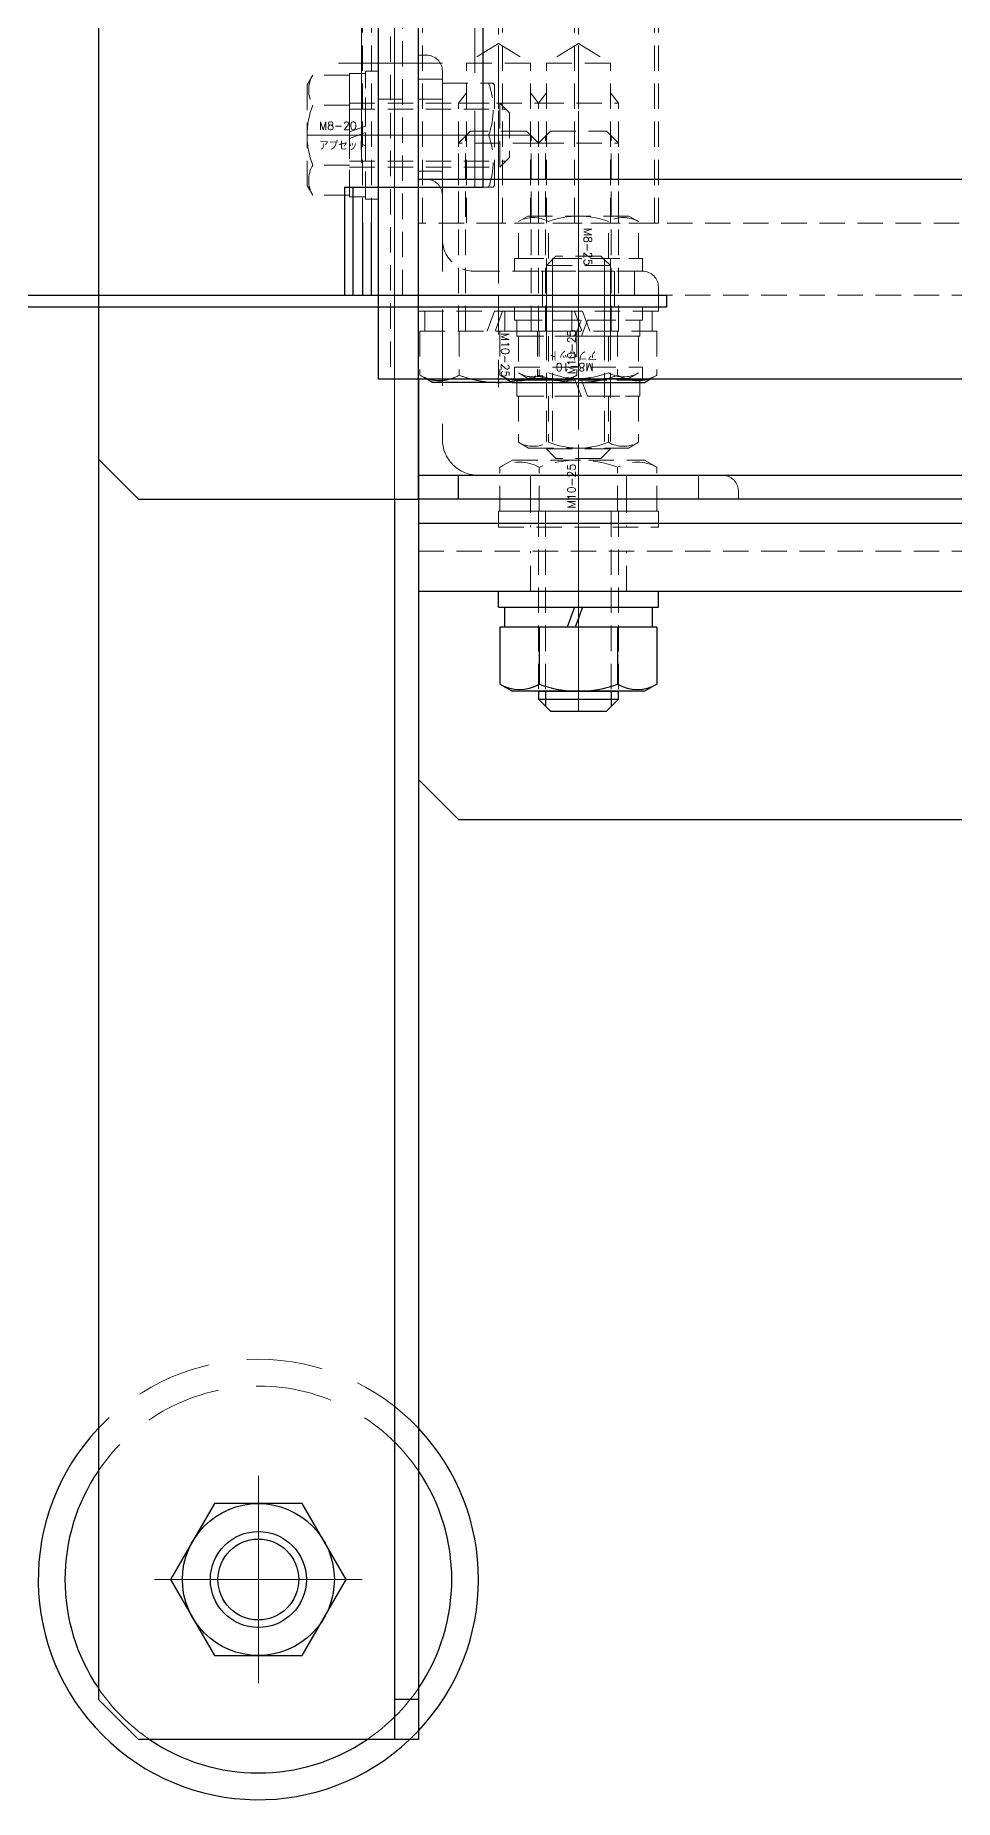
# Model space of a CAD drawing. Header units: millimetres. Extents: x 0 to 51411, y 0 to 16902.
# Drawn here: x 2880.3 to 2995.2, y 8123.3 to 8343.9 of the extents above; entities that cross this region are included whole.
import ezdxf

# ---------------------------------------------------------------- set-up
doc = ezdxf.new("R2010")
doc.units = ezdxf.units.MM
doc.linetypes.add('CENTER2', pattern=[28.575, 19.05, -3.175, 3.175, -3.175])
doc.linetypes.add('HIDDEN2', pattern=[4.7625, 3.175, -1.5875])
for name, color, linetype, lineweight in [('01_外形線', 7, 'Continuous', 25), ('02_細線', 5, 'Continuous', 13), ('03_かくれ線', 6, 'HIDDEN2', 13), ('04_中心線', 1, 'CENTER2', 9)]:
    doc.layers.add(name, color=color, linetype=linetype, lineweight=lineweight)
doc.styles.add('KSS_TXT', font='txt.shx', dxfattribs={"bigfont": 'extfont2.shx'})

# ---------------------------------------------------------------- blocks, each defined once
blk = doc.blocks.new('*U481')
at = {"layer": '04_中心線', "color": 0, "linetype": 'CENTER2', "transparency": 16777216}
for p, q in [((0, 2.4), (0, 12.97)), ((-12.97, 0), (-2.4, 0)), ((2.4, 0), (12.97, 0)), ((0, -12.97), (0, -2.4))]:
    blk.add_line(p, q, dxfattribs=at)
at = {"layer": '04_中心線', "color": 0, "linetype": 'Continuous', "transparency": 16777216}
for p, q in [((-1.2, 0), (1.2, 0)), ((0, -1.2), (0, 1.2))]:
    blk.add_line(p, q, dxfattribs=at)
blk = doc.blocks.new('*U485')
at = {"layer": '04_中心線', "color": 0, "linetype": 'CENTER2', "transparency": 16777216}
for p, q in [((0, 1.2), (0, 9.5)), ((-9.5, 0), (-1.2, 0)), ((1.2, 0), (9.5, 0)), ((0, -9.5), (0, -1.2))]:
    blk.add_line(p, q, dxfattribs=at)
at = {"layer": '04_中心線', "color": 0, "linetype": 'Continuous', "transparency": 16777216}
for p, q in [((-0.6, 0), (0.6, 0)), ((0, -0.6), (0, 0.6))]:
    blk.add_line(p, q, dxfattribs=at)

msp = doc.modelspace()

# ---------------------------------------------------------------- linework, layer by layer
at = {"layer": '01_外形線'}
for p, q in [((2936.245, 8324.866), (2936.245, 8576.866)), ((2918.921, 8324.866), (2936.245, 8324.866)), ((2918.921, 8324.866), (2918.921, 8311.366)), ((2919.982, 8311.366), (2919.982, 8324.866)), ((2921.135, 8320.366), (2921.135, 8311.366)), ((2922.284, 8311.366), (2922.284, 8320.366)), ((2929.889, 8300.466), (2929.196, 8300.866)), ((2939.889, 8300.466), (2929.889, 8300.466)), ((2939.196, 8300.866), (2939.889, 8300.466)), ((2939.889, 8300.466), (2956.389, 8300.466)), ((2956.389, 8300.466), (2957.082, 8300.866)), ((2888.139, 8290.866), (2888.139, 8135.866)), ((2928.139, 8288.866), (3728.139, 8288.866)), ((2933.139, 8285.866), (2933.139, 8288.866)), ((2925.139, 8285.866), (2925.139, 8130.866)), ((2928.139, 8285.866), (2928.139, 8130.866)), ((2928.139, 8282.866), (3728.139, 8282.866)), ((2938.139, 8274.366), (2958.139, 8274.366)), ((2938.139, 8272.366), (2938.139, 8274.366)), ((2958.139, 8272.366), (2958.139, 8274.366)), ((2938.139, 8272.366), (2958.139, 8272.366)), ((2938.939, 8269.866), (2938.939, 8272.366)), ((2947.639, 8272.366), (2946.729, 8269.866)), ((2948.639, 8272.366), (2947.729, 8269.866)), ((2957.339, 8272.366), (2957.339, 8269.866)), ((2957.954, 8269.866), (2938.324, 8269.866)), ((2938.324, 8269.866), (2938.324, 8262.769)), ((2946.729, 8269.866), (2938.939, 8269.866)), ((2943.232, 8269.866), (2943.232, 8262.769)), ((2957.339, 8269.866), (2947.729, 8269.866)), ((2953.047, 8269.866), (2953.047, 8262.769)), ((2957.954, 8269.866), (2957.954, 8262.769)), ((2938.324, 8262.769), (2939.889, 8261.866)), ((2957.954, 8262.769), (2956.389, 8261.866)), ((2956.389, 8261.866), (2939.889, 8261.866)), ((2943.139, 8261.866), (2953.139, 8261.866)), ((2943.139, 8261.866), (2943.139, 8260.866)), ((2943.139, 8260.866), (2944.639, 8259.366)), ((2943.139, 8260.866), (2953.139, 8260.866)), ((2944.039, 8261.866), (2944.039, 8259.966)), ((2953.139, 8260.866), (2951.639, 8259.366)), ((2952.239, 8261.866), (2952.239, 8259.966)), ((2953.139, 8260.866), (2953.139, 8261.866)), ((2944.639, 8259.366), (2951.639, 8259.366)), ((2893.139, 8130.866), (2888.139, 8135.866)), ((2928.139, 8135.866), (2925.139, 8135.866)), ((2928.139, 8130.866), (2893.139, 8130.866))]:
    msp.add_line(p, q, dxfattribs=at)
for points in [[(2888.139, 8610.866), (2888.139, 8290.866), (2893.139, 8285.866), (2928.139, 8285.866), (2928.139, 8615.866), (2893.139, 8615.866)], [(2928.139, 8325.866), (3728.139, 8325.866), (3728.139, 8285.866), (2928.139, 8285.866)], [(2559.296, 8311.366), (2959.139, 8311.366), (2959.139, 8309.866), (2559.296, 8309.866)], [(2933.139, 8245.866), (3723.139, 8245.866), (3728.139, 8250.866), (3728.139, 8285.866), (2928.139, 8285.866), (2928.139, 8250.866)], [(2913.624, 8141.366), (2919.109, 8150.866), (2913.624, 8160.366), (2902.654, 8160.366), (2897.17, 8150.866), (2902.654, 8141.366)]]:
    msp.add_lwpolyline(points, close=True, dxfattribs=at)
msp.add_lwpolyline([(2923.139, 8600.866), (3478.139, 8600.866, -0.4142136), (3488.139, 8590.866), (3488.139, 8310.866, -0.4142136), (3478.139, 8300.866), (2923.139, 8300.866), (2923.139, 8600.866)], format="xyb", dxfattribs=at)
msp.add_lwpolyline([(2928.139, 8300.866), (2928.139, 8274.366), (3043.646, 8274.366)], dxfattribs=at)
for radius in [9.5, 6, 5.053]:
    msp.add_circle((2908.139, 8150.866), radius, dxfattribs=at)
for centre, radius, start, end in [((2930.778, 8305.619), 4.907, 255.61054, 284.38946), ((2938.139, 8314.245), 13.779, 256.16077, 276.6282), ((2940.778, 8305.619), 4.907, 255.61054, 284.38946), ((2948.139, 8314.245), 13.779, 256.16077, 283.83923), ((2955.5, 8305.619), 4.907, 255.61054, 284.38946), ((2940.778, 8267.019), 4.907, 240.00001, 299.99999), ((2948.139, 8275.645), 13.779, 249.136, 290.864), ((2955.5, 8267.019), 4.907, 240.00001, 299.99999), ((2908.139, 8150.866), 27.518, 136.61816, 313.38184), ((2908.139, 8150.866), 27.518, 316.61816, 43.38184), ((2908.139, 8150.866), 24.18, 145.80392, 214.19608), ((2908.139, 8150.866), 24.18, 325.80392, 34.19608), ((2908.139, 8150.866), 24.18, 235.80392, 304.19608)]:
    msp.add_arc(centre, radius, start, end, dxfattribs=at)
at = {"layer": '02_細線'}
msp.add_line((2921.043, 8327.866), (2921.043, 8573.866), dxfattribs=at)
at = {"layer": '03_かくれ線', "ltscale": 3}
for p, q in [((2925.139, 8615.866), (2925.139, 8285.866)), ((2925.139, 8285.866), (2925.139, 8615.866)), ((2928.139, 8615.866), (2928.139, 8285.866)), ((2888.139, 8610.866), (2888.139, 8290.866)), ((2935.185, 8324.866), (2935.185, 8576.866)), ((2943.639, 8309.866), (2943.639, 8311.366)), ((2952.639, 8309.866), (2952.639, 8311.366)), ((2942.139, 8285.866), (2942.139, 8288.866)), ((2954.139, 8285.866), (2954.139, 8288.866)), ((2963.139, 8285.866), (2963.139, 8288.866))]:
    msp.add_line(p, q, dxfattribs=at)
at = {"layer": '03_かくれ線'}
for p, q in [((2924.639, 8600.866), (2924.639, 8300.866)), ((2928.139, 8600.866), (2928.139, 8300.866)), ((2923.139, 8590.366), (2923.139, 8311.366)), ((2926.139, 8311.366), (2926.139, 8590.366)), ((2921.135, 8320.366), (2921.135, 8581.366)), ((2922.284, 8320.366), (2922.284, 8581.366)), ((2928.139, 8320.366), (2928.139, 8581.366)), ((2928.639, 8320.366), (2928.639, 8581.366)), ((2938.139, 8320.366), (2938.139, 8581.366)), ((2938.639, 8320.366), (2938.639, 8581.366)), ((2947.639, 8320.366), (2947.639, 8581.366)), ((2948.139, 8320.366), (2948.139, 8581.366)), ((2957.639, 8320.366), (2957.639, 8581.366)), ((2958.139, 8320.366), (2958.139, 8581.366)), ((2938.139, 8342.816), (2934.139, 8340.362)), ((2938.139, 8342.816), (2942.139, 8340.362)), ((2948.139, 8342.816), (2944.139, 8340.362)), ((2948.139, 8342.816), (2952.139, 8340.362)), ((2928.139, 8311.366), (2928.139, 8341.366)), ((2928.139, 8341.366), (2929.139, 8341.366)), ((2934.139, 8320.366), (2934.139, 8340.362)), ((2934.139, 8340.362), (2938.139, 8340.362)), ((2942.139, 8340.362), (2938.139, 8340.362)), ((2942.139, 8320.366), (2942.139, 8340.362)), ((2944.139, 8320.366), (2944.139, 8340.362)), ((2944.139, 8340.362), (2948.139, 8340.362)), ((2952.139, 8340.362), (2948.139, 8340.362)), ((2952.139, 8320.366), (2952.139, 8340.362)), ((2914.935, 8338.871), (2914.239, 8337.666)), ((2914.239, 8337.666), (2914.239, 8325.066)), ((2919.539, 8338.871), (2914.935, 8338.871)), ((2919.539, 8331.766), (2919.539, 8339.066)), ((2921.539, 8339.066), (2919.539, 8339.066)), ((2919.539, 8323.86), (2919.539, 8338.871)), ((2921.539, 8323.366), (2921.539, 8339.366)), ((2923.139, 8339.366), (2921.539, 8339.366)), ((2921.539, 8332.494), (2921.539, 8339.066)), ((2923.139, 8339.366), (2923.139, 8323.366)), ((2928.139, 8338.366), (2931.139, 8338.366)), ((2931.139, 8318.366), (2931.139, 8339.366)), ((2931.139, 8337.866), (2937.495, 8337.866)), ((2931.139, 8324.866), (2931.139, 8337.866)), ((2937.495, 8337.866), (2937.639, 8337.616)), ((2937.639, 8325.116), (2937.639, 8337.616)), ((2919.539, 8335.119), (2914.935, 8335.119)), ((2919.539, 8335.366), (2938.339, 8335.366)), ((2923.139, 8335.866), (2926.139, 8335.866)), ((2928.139, 8335.866), (2931.139, 8335.866)), ((2933.139, 8335.366), (2934.139, 8336.665)), ((2933.139, 8320.366), (2933.139, 8335.366)), ((2933.139, 8335.366), (2943.139, 8335.366)), ((2938.339, 8335.366), (2938.339, 8327.366)), ((2938.339, 8335.366), (2939.239, 8334.466)), ((2943.139, 8335.366), (2942.139, 8336.665)), ((2943.139, 8335.366), (2944.139, 8336.665)), ((2943.139, 8320.366), (2943.139, 8335.366)), ((2943.139, 8320.366), (2943.139, 8335.366)), ((2943.139, 8335.366), (2953.139, 8335.366)), ((2953.139, 8335.366), (2952.139, 8336.665)), ((2953.139, 8320.366), (2953.139, 8335.366)), ((2919.539, 8334.616), (2939.089, 8334.616)), ((2939.239, 8334.466), (2939.539, 8334.166)), ((2939.539, 8334.166), (2939.539, 8328.566)), ((2919.539, 8331.766), (2921.539, 8332.494)), ((2919.539, 8330.966), (2921.539, 8331.694)), ((2919.539, 8323.666), (2919.539, 8330.966)), ((2921.539, 8323.666), (2921.539, 8331.694)), ((2931.139, 8331.366), (2936.914, 8331.366)), ((2933.139, 8330.366), (2934.639, 8331.866)), ((2934.039, 8306.866), (2934.039, 8331.266)), ((2941.639, 8331.866), (2934.639, 8331.866)), ((2943.139, 8330.366), (2941.639, 8331.866)), ((2942.239, 8306.866), (2942.239, 8331.266)), ((2943.139, 8330.366), (2944.639, 8331.866)), ((2944.039, 8306.866), (2944.039, 8331.266)), ((2944.639, 8331.866), (2951.639, 8331.866)), ((2953.139, 8330.366), (2951.639, 8331.866)), ((2952.239, 8306.866), (2952.239, 8331.266)), ((2933.139, 8306.866), (2933.139, 8330.366)), ((2943.139, 8330.366), (2933.139, 8330.366)), ((2939.239, 8328.266), (2939.539, 8328.566)), ((2943.139, 8306.866), (2943.139, 8330.366)), ((2943.139, 8306.866), (2943.139, 8330.366)), ((2943.139, 8330.366), (2953.139, 8330.366)), ((2953.139, 8306.866), (2953.139, 8330.366)), ((2919.539, 8327.613), (2914.935, 8327.613)), ((2919.539, 8328.116), (2939.089, 8328.116)), ((2919.539, 8327.366), (2938.339, 8327.366)), ((2928.139, 8326.866), (2931.139, 8326.866)), ((2938.339, 8327.366), (2939.239, 8328.266)), ((2914.935, 8323.86), (2914.239, 8325.066)), ((2931.139, 8324.866), (2937.495, 8324.866)), ((2937.495, 8324.866), (2937.639, 8325.116)), ((2919.539, 8323.86), (2914.935, 8323.86)), ((2919.539, 8323.666), (2921.539, 8323.666)), ((2923.139, 8323.366), (2921.539, 8323.366)), ((2948.139, 8320.366), (2928.139, 8320.366)), ((2958.139, 8320.366), (2938.139, 8320.366)), ((2940.634, 8320.57), (2941.839, 8321.266)), ((2940.634, 8315.966), (2940.634, 8320.57)), ((2954.439, 8321.266), (2941.839, 8321.266)), ((2944.386, 8315.966), (2944.386, 8320.57)), ((2951.892, 8315.966), (2951.892, 8320.57)), ((2955.645, 8320.57), (2954.439, 8321.266)), ((2955.645, 8315.966), (2955.645, 8320.57)), ((2940.139, 8315.966), (2956.139, 8315.966)), ((2940.139, 8314.366), (2940.139, 8315.966)), ((2940.634, 8315.966), (2955.645, 8315.966)), ((2944.139, 8315.066), (2945.039, 8315.966)), ((2944.139, 8315.966), (2944.139, 8296.266)), ((2944.889, 8315.966), (2944.889, 8296.266)), ((2944.889, 8306.266), (2944.889, 8315.816)), ((2945.039, 8315.966), (2945.339, 8316.266)), ((2950.939, 8316.266), (2945.339, 8316.266)), ((2951.239, 8315.966), (2950.939, 8316.266)), ((2952.139, 8315.066), (2951.239, 8315.966)), ((2951.389, 8315.966), (2951.389, 8296.266)), ((2951.389, 8306.266), (2951.389, 8315.816)), ((2952.139, 8315.966), (2952.139, 8296.266)), ((2956.139, 8314.366), (2956.139, 8315.966)), ((2935.139, 8314.366), (2956.139, 8314.366)), ((2956.139, 8314.366), (2940.139, 8314.366)), ((2943.639, 8311.366), (2943.639, 8314.366)), ((2952.139, 8315.066), (2944.139, 8315.066)), ((2944.139, 8306.266), (2944.139, 8315.066)), ((2952.139, 8306.266), (2952.139, 8315.066)), ((2952.639, 8311.366), (2952.639, 8314.366)), ((2955.139, 8314.366), (2955.139, 8311.366)), ((2923.139, 8311.366), (2926.139, 8311.366)), ((2928.139, 8311.366), (2958.139, 8311.366)), ((2928.139, 8311.366), (2948.139, 8311.366)), ((2928.139, 8309.896), (2928.139, 8311.366)), ((2958.139, 8311.366), (2938.139, 8311.366)), ((2938.139, 8309.896), (2938.139, 8311.366)), ((2948.139, 8309.896), (2948.139, 8311.366)), ((2958.139, 8311.366), (2958.139, 8312.366)), ((2958.139, 8309.896), (2958.139, 8311.366)), ((2928.139, 8309.366), (2928.139, 8309.896)), ((2928.139, 8309.366), (2948.139, 8309.366)), ((2928.939, 8306.866), (2928.939, 8309.366)), ((2937.639, 8309.366), (2936.729, 8306.866)), ((2938.639, 8309.366), (2937.729, 8306.866)), ((2938.139, 8309.896), (2938.139, 8309.366)), ((2958.139, 8309.366), (2938.139, 8309.366)), ((2938.939, 8309.366), (2938.939, 8306.866)), ((2956.139, 8309.866), (2940.139, 8309.866)), ((2940.139, 8309.866), (2940.139, 8308.266)), ((2947.339, 8309.366), (2947.339, 8306.866)), ((2947.639, 8309.366), (2948.549, 8306.866)), ((2948.139, 8309.896), (2948.139, 8309.366)), ((2948.639, 8309.366), (2949.549, 8306.866)), ((2956.139, 8309.866), (2956.139, 8308.266)), ((2957.339, 8306.866), (2957.339, 8309.366)), ((2958.139, 8309.366), (2958.139, 8309.896)), ((2928.324, 8306.866), (2928.324, 8301.369)), ((2928.324, 8306.866), (2947.954, 8306.866)), ((2933.232, 8306.866), (2933.232, 8301.369)), ((2938.324, 8306.866), (2938.324, 8301.369)), ((2957.954, 8306.866), (2938.324, 8306.866)), ((2940.139, 8308.266), (2956.139, 8308.266)), ((2940.439, 8308.266), (2948.467, 8308.266)), ((2940.439, 8306.266), (2940.439, 8308.266)), ((2943.047, 8306.866), (2943.047, 8301.369)), ((2943.232, 8306.866), (2943.232, 8301.369)), ((2947.739, 8306.266), (2948.467, 8308.266)), ((2947.954, 8306.866), (2947.954, 8301.369)), ((2948.539, 8306.266), (2949.267, 8308.266)), ((2949.267, 8308.266), (2955.839, 8308.266)), ((2953.047, 8306.866), (2953.047, 8301.369)), ((2955.839, 8308.266), (2955.839, 8306.266)), ((2957.954, 8306.866), (2957.954, 8301.369)), ((2940.439, 8306.266), (2947.739, 8306.266)), ((2940.634, 8306.266), (2955.645, 8306.266)), ((2940.634, 8306.266), (2940.634, 8301.662)), ((2944.386, 8306.266), (2944.386, 8301.662)), ((2948.539, 8306.266), (2955.839, 8306.266)), ((2951.892, 8306.266), (2951.892, 8301.662)), ((2955.645, 8306.266), (2955.645, 8301.662)), ((2940.139, 8302.366), (2956.139, 8302.366)), ((2940.139, 8300.766), (2940.139, 8302.366)), ((2956.139, 8300.766), (2956.139, 8302.366)), ((2928.324, 8301.369), (2929.196, 8300.866)), ((2938.324, 8301.369), (2939.196, 8300.866)), ((2946.389, 8300.466), (2939.889, 8300.466)), ((2956.139, 8300.766), (2940.139, 8300.766)), ((2940.439, 8300.766), (2947.739, 8300.766)), ((2940.439, 8300.766), (2940.439, 8298.766)), ((2940.634, 8301.662), (2941.839, 8300.966)), ((2954.439, 8300.966), (2941.839, 8300.966)), ((2947.134, 8300.896), (2946.389, 8300.466)), ((2947.954, 8301.369), (2947.172, 8300.918)), ((2947.739, 8300.766), (2948.467, 8298.766)), ((2948.539, 8300.766), (2955.839, 8300.766)), ((2948.539, 8300.766), (2949.267, 8298.766)), ((2955.645, 8301.662), (2954.439, 8300.966)), ((2955.839, 8298.766), (2955.839, 8300.766)), ((2957.954, 8301.369), (2957.082, 8300.866)), ((2940.439, 8298.766), (2948.467, 8298.766)), ((2940.634, 8298.766), (2955.645, 8298.766)), ((2940.634, 8298.766), (2940.634, 8292.991)), ((2944.386, 8298.766), (2944.386, 8292.991)), ((2949.267, 8298.766), (2955.839, 8298.766)), ((2951.892, 8298.766), (2951.892, 8292.991)), ((2955.645, 8298.766), (2955.645, 8292.991)), ((2944.139, 8296.266), (2944.139, 8292.166)), ((2944.889, 8296.266), (2944.889, 8291.416)), ((2951.389, 8296.266), (2951.389, 8291.416)), ((2952.139, 8296.266), (2952.139, 8292.166)), ((2940.634, 8292.991), (2941.889, 8292.266)), ((2941.889, 8292.266), (2954.389, 8292.266)), ((2952.139, 8292.166), (2944.139, 8292.166)), ((2944.139, 8292.166), (2945.039, 8291.266)), ((2945.039, 8291.266), (2945.339, 8290.966)), ((2950.939, 8290.966), (2945.339, 8290.966)), ((2951.239, 8291.266), (2950.939, 8290.966)), ((2952.139, 8292.166), (2951.239, 8291.266)), ((2955.645, 8292.991), (2954.389, 8292.266)), ((2938.324, 8289.862), (2939.889, 8290.766)), ((2938.324, 8284.366), (2938.324, 8289.862)), ((2939.889, 8290.766), (2956.389, 8290.766)), ((2943.232, 8284.366), (2943.232, 8289.862)), ((2953.047, 8284.366), (2953.047, 8289.862)), ((2957.954, 8289.862), (2956.389, 8290.766)), ((2957.954, 8284.366), (2957.954, 8289.862)), ((2942.139, 8287.366), (2942.139, 8282.366)), ((2954.139, 8287.366), (2954.139, 8282.366)), ((2938.139, 8284.366), (2958.139, 8284.366)), ((2938.139, 8282.366), (2938.139, 8284.366)), ((2957.954, 8284.366), (2938.324, 8284.366)), ((2943.139, 8284.366), (2943.139, 8261.866)), ((2944.039, 8284.366), (2944.039, 8261.866)), ((2948.139, 8285.616), (2948.139, 8278.116)), ((2952.239, 8284.366), (2952.239, 8261.866)), ((2953.139, 8284.366), (2953.139, 8261.866)), ((2958.139, 8282.366), (2958.139, 8284.366)), ((2938.139, 8282.366), (2958.139, 8282.366)), ((2928.139, 8279.366), (3248.139, 8279.366)), ((2942.139, 8274.366), (2942.139, 8279.366)), ((2954.139, 8274.366), (2954.139, 8279.366))]:
    msp.add_line(p, q, dxfattribs=at)
at = {"layer": '03_かくれ線', "ltscale": 3}
msp.add_lwpolyline([(2928.139, 8325.866), (2929.139, 8325.866, -0.4142136), (2931.139, 8323.866), (2931.139, 8293.366, 0.4142136), (2935.639, 8288.866), (2966.139, 8288.866, -0.4142136), (2968.139, 8286.866), (2968.139, 8285.866), (2928.139, 8285.866)], format="xyb", close=True, dxfattribs=at)
at = {"layer": '03_かくれ線'}
for points in [[(2928.139, 8311.366), (3248.139, 8311.366), (3248.139, 8320.366), (2928.139, 8320.366), (2928.139, 8311.366)], [(2923.139, 8311.366), (2959.139, 8311.366), (2959.139, 8309.866), (2923.139, 8309.866)]]:
    msp.add_lwpolyline(points, dxfattribs=at)
at = {"layer": '03_かくれ線', "ltscale": 3}
msp.add_circle((2908.139, 8150.866), 6, dxfattribs=at)
at = {"layer": '03_かくれ線'}
for centre, radius, start, end in [((2929.139, 8339.366), 2, 0, 90), ((2918.185, 8336.995), 3.753, 150.00001, 209.99999), ((2928.108, 8334.616), 9.387, 339.74445, 20.25555), ((2924.704, 8331.366), 10.465, 158.98558, 201.01442), ((2928.108, 8328.116), 9.387, 339.74445, 20.25555), ((2918.185, 8325.737), 3.753, 150.00001, 209.99999), ((2942.51, 8317.32), 3.753, 60.00001, 119.99999), ((2948.139, 8310.801), 10.465, 68.98558, 111.01442), ((2953.768, 8317.32), 3.753, 60.00001, 119.99999), ((2935.139, 8318.366), 4, 180, 270), ((2956.139, 8312.366), 2, 0, 90), ((2930.778, 8305.619), 4.907, 240.00001, 255.61054), ((2930.778, 8305.619), 4.907, 284.38946, 299.99999), ((2938.139, 8314.245), 13.779, 249.136, 256.16077), ((2940.778, 8305.619), 4.907, 240.00001, 255.61054), ((2938.139, 8314.245), 13.779, 276.6282, 290.864), ((2942.51, 8304.912), 3.753, 240.00001, 299.99999), ((2940.778, 8305.619), 4.907, 284.38946, 299.99999), ((2945.5, 8305.619), 4.907, 240.00001, 254.25373), ((2948.139, 8314.245), 13.779, 249.136, 256.16077), ((2945.5, 8305.619), 4.907, 254.25373, 285.74627), ((2948.139, 8311.431), 10.465, 248.98558, 291.01442), ((2945.5, 8305.619), 4.907, 285.74627, 299.99999), ((2948.139, 8314.245), 13.779, 283.83923, 290.864), ((2953.768, 8304.912), 3.753, 240.00001, 299.99999), ((2955.5, 8305.619), 4.907, 240.00001, 255.61054), ((2955.5, 8305.619), 4.907, 284.38946, 299.99999), ((2942.51, 8296.241), 3.753, 240.00001, 299.99999), ((2948.139, 8302.342), 10.077, 248.13461, 291.86539), ((2953.768, 8296.241), 3.753, 240.00001, 299.99999), ((2940.778, 8285.612), 4.907, 60.00001, 119.99999), ((2948.139, 8276.987), 13.779, 69.136, 110.864), ((2955.5, 8285.612), 4.907, 60.00001, 119.99999)]:
    msp.add_arc(centre, radius, start, end, dxfattribs=at)
at = {"layer": '03_かくれ線', "ltscale": 3}
for radius, start, end in [(27.518, 43.38184, 136.61816), (24.18, 34.19608, 145.80392), (24.18, 214.19608, 235.80392), (24.18, 304.19608, 325.80392), (27.518, 313.38184, 316.61816)]:
    msp.add_arc((2908.139, 8150.866), radius, start, end, dxfattribs=at)
at = {"layer": '04_中心線'}
for p, q in [((2938.139, 8315.366), (2938.139, 8586.366)), ((2948.139, 8315.366), (2948.139, 8586.366)), ((2918.139, 8340.366), (2931.139, 8340.366)), ((2914.239, 8331.366), (2939.539, 8331.366)), ((2923.139, 8331.366), (2942.639, 8331.366)), ((2938.139, 8331.866), (2938.139, 8299.866)), ((2948.139, 8331.866), (2948.139, 8299.866)), ((2948.139, 8295.616), (2948.139, 8325.616)), ((2948.139, 8321.266), (2948.139, 8290.966)), ((2948.139, 8320.366), (2948.139, 8311.366)), ((2948.139, 8306.366), (2948.139, 8319.366)), ((2948.139, 8300.966), (2948.139, 8316.266)), ((2948.139, 8314.366), (2948.139, 8306.866)), ((2948.139, 8272.366), (2948.139, 8302.366)), ((2948.139, 8259.366), (2948.139, 8290.766)), ((2948.139, 8264.366), (2948.139, 8289.366)), ((2948.139, 8268.866), (2948.139, 8287.766))]:
    msp.add_line(p, q, dxfattribs=at)

# ---------------------------------------------------------------- block references
at = {"layer": '04_中心線', "linetype": 'CENTER2'}
for name in ['*U481', '*U485']:
    msp.add_blockref(name, (2908.139, 8150.866), dxfattribs=at)

# ---------------------------------------------------------------- texts
at = {"layer": '03_かくれ線', "style": 'KSS_TXT'}
for s, p in [('M8-20', (2915.715, 8332.046)), ('アプセット', (2915.715, 8329.508))]:
    msp.add_text(s, height=1, dxfattribs=at).set_placement(p)
for s, rotation, p in [('M8-25', 270, (2948.819, 8319.79)), ('M10-25', 270, (2938.499, 8306.674)), ('M10-25', 90, (2947.779, 8301.508)), ('アプセット', 180, (2950.477, 8304.399)), ('M8-10', 180, (2950.032, 8302.883)), ('M10-25', 90, (2947.779, 8284.724))]:
    msp.add_text(s, height=1, rotation=rotation, dxfattribs=at).set_placement(p)

doc.saveas('drawing.dxf')
